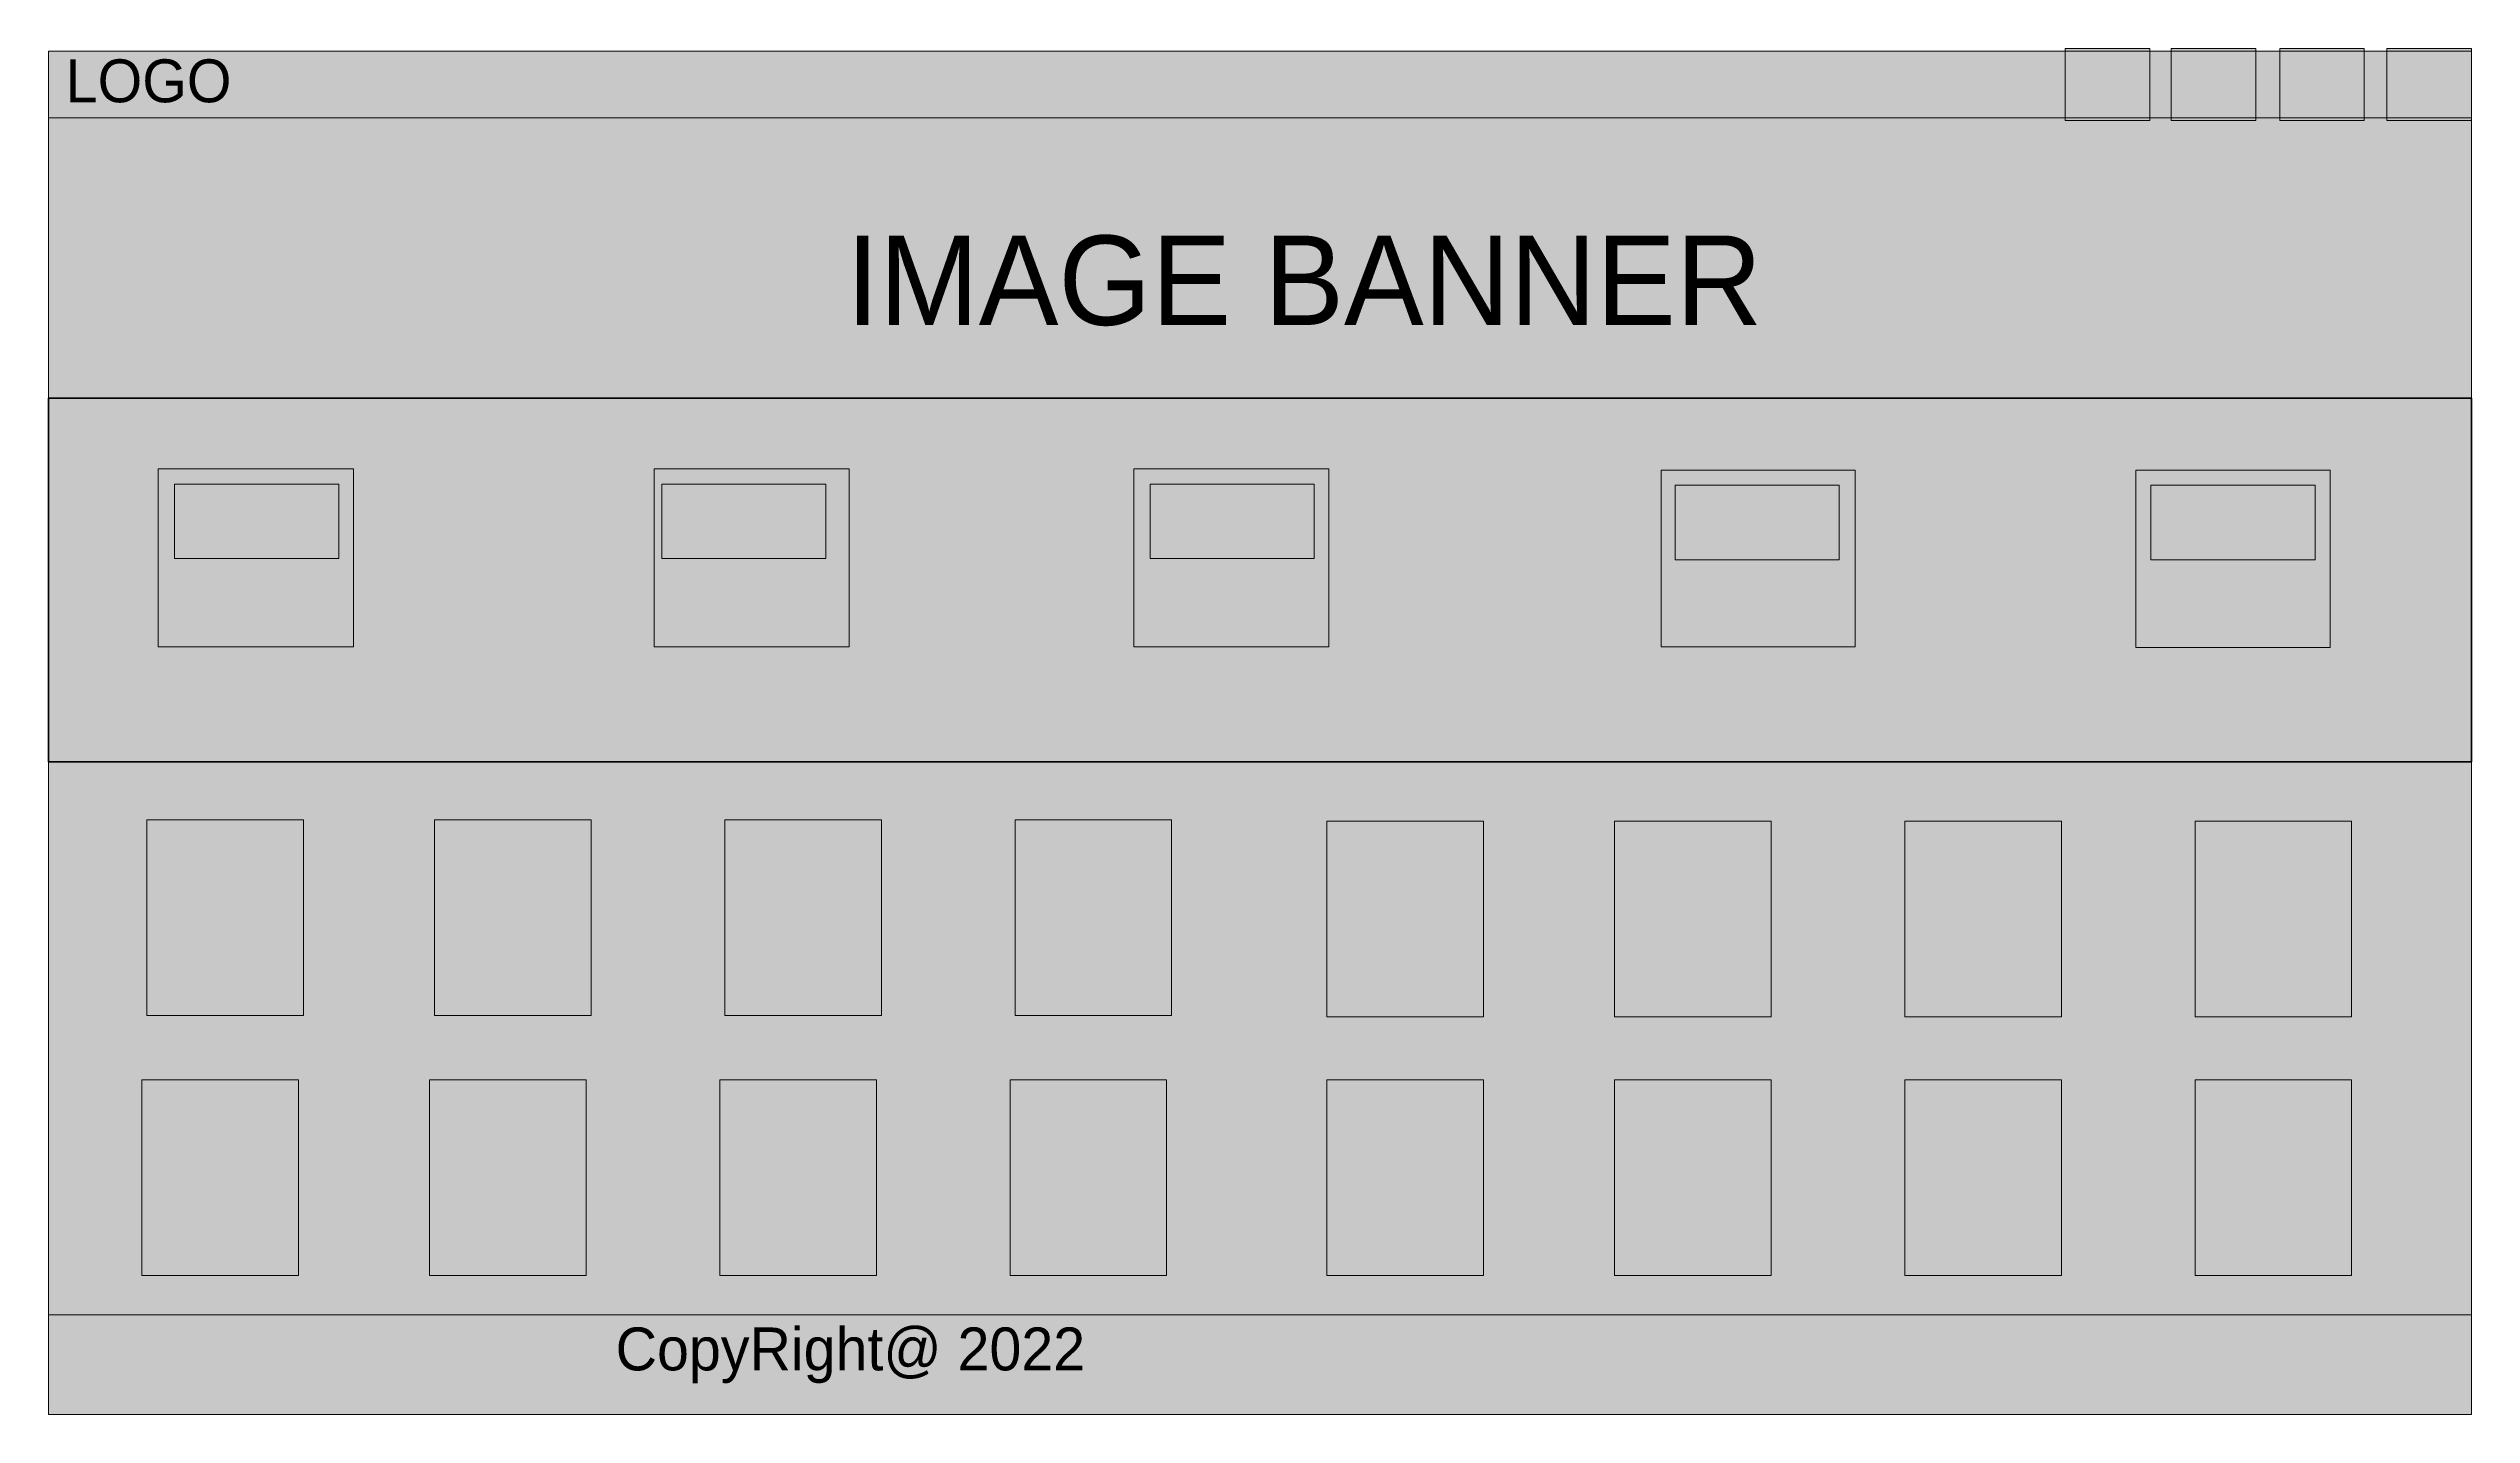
# Model space of a CAD drawing. Extents: x 0 to 1920, y -1080 to 2.
import ezdxf

# ---------------------------------------------------------------- set-up
doc = ezdxf.new("R2010")
doc.units = 0
doc.header["$MEASUREMENT"] = 0
doc.layers.add('Layer 1', color=7, linetype='Continuous', lineweight=0)

msp = doc.modelspace()

# ---------------------------------------------------------------- hatches: boundary and pattern name
at = {"layer": 'Layer 1', "true_color": 0x313332, "transparency": 33554687}
h = msp.add_hatch(color=250, dxfattribs=at)
h.dxf.hatch_style = 2
h.paths.add_polyline_path([(1920, -53), (0, -53), (0, 0), (1920, 0)])
at = {"layer": 'Layer 1', "true_color": 0xd8e561, "transparency": 33554687}
h = msp.add_hatch(color=53, dxfattribs=at)
h.dxf.hatch_style = 2
h.paths.add_polyline_path([(1665, -55), (1598, -55), (1598, 2), (1665, 2)])
h = msp.add_hatch(color=53, dxfattribs=at)
h.dxf.hatch_style = 2
h.paths.add_polyline_path([(1749, -55), (1682, -55), (1682, 2), (1749, 2)])
h = msp.add_hatch(color=53, dxfattribs=at)
h.dxf.hatch_style = 2
h.paths.add_polyline_path([(1835, -55), (1768, -55), (1768, 2), (1835, 2)])
h = msp.add_hatch(color=53, dxfattribs=at)
h.dxf.hatch_style = 2
h.paths.add_polyline_path([(1920, -55), (1853, -55), (1853, 2), (1920, 2)])
at = {"layer": 'Layer 1', "true_color": 0x000000, "transparency": 33554687}
h = msp.add_hatch(color=18, dxfattribs=at)
h.dxf.hatch_style = 2
h.paths.add_polyline_path([(1920, -275), (0, -275), (0, -53), (1920, -53)])
h = msp.add_hatch(color=18, dxfattribs=at)
h.dxf.hatch_style = 2
h.paths.add_polyline_path([(1920, -563), (0, -563), (0, -275), (1920, -275)])
at = {"layer": 'Layer 1', "true_color": 0x313332, "transparency": 33554687}
h = msp.add_hatch(color=250, dxfattribs=at)
h.dxf.hatch_style = 2
h.paths.add_polyline_path([(241.6, -472), (87, -472), (87, -331), (241.6, -331)])
at = {"layer": 'Layer 1', "true_color": 0xd8e561, "transparency": 33554687}
h = msp.add_hatch(color=53, dxfattribs=at)
h.dxf.hatch_style = 2
h.paths.add_polyline_path([(230, -402), (100, -402), (100, -343), (230, -343)])
at = {"layer": 'Layer 1', "true_color": 0x313332, "transparency": 33554687}
h = msp.add_hatch(color=250, dxfattribs=at)
h.dxf.hatch_style = 2
h.paths.add_polyline_path([(634.4, -472), (479.9, -472), (479.9, -331), (634.4, -331)])
at = {"layer": 'Layer 1', "true_color": 0xd8e561, "transparency": 33554687}
h = msp.add_hatch(color=53, dxfattribs=at)
h.dxf.hatch_style = 2
h.paths.add_polyline_path([(616, -402), (486, -402), (486, -343), (616, -343)])
at = {"layer": 'Layer 1', "true_color": 0x313332, "transparency": 33554687}
h = msp.add_hatch(color=250, dxfattribs=at)
h.dxf.hatch_style = 2
h.paths.add_polyline_path([(1014.6, -472), (860, -472), (860, -331), (1014.6, -331)])
at = {"layer": 'Layer 1', "true_color": 0xd8e561, "transparency": 33554687}
h = msp.add_hatch(color=53, dxfattribs=at)
h.dxf.hatch_style = 2
h.paths.add_polyline_path([(1003, -402), (873, -402), (873, -343), (1003, -343)])
at = {"layer": 'Layer 1', "true_color": 0x313332, "transparency": 33554687}
h = msp.add_hatch(color=250, dxfattribs=at)
h.dxf.hatch_style = 2
h.paths.add_polyline_path([(1431.5, -472), (1278, -472), (1278, -332), (1431.5, -332)])
at = {"layer": 'Layer 1', "true_color": 0xd8e561, "transparency": 33554687}
h = msp.add_hatch(color=53, dxfattribs=at)
h.dxf.hatch_style = 2
h.paths.add_polyline_path([(1419, -403), (1289, -403), (1289, -344), (1419, -344)])
at = {"layer": 'Layer 1', "true_color": 0x313332, "transparency": 33554687}
h = msp.add_hatch(color=250, dxfattribs=at)
h.dxf.hatch_style = 2
h.paths.add_polyline_path([(1808, -472.5), (1654, -472.5), (1654, -332), (1808, -332)])
at = {"layer": 'Layer 1', "true_color": 0xd8e561, "transparency": 33554687}
h = msp.add_hatch(color=53, dxfattribs=at)
h.dxf.hatch_style = 2
h.paths.add_polyline_path([(1796, -403), (1666, -403), (1666, -344), (1796, -344)])
at = {"layer": 'Layer 1', "true_color": 0x000000, "transparency": 33554687}
h = msp.add_hatch(color=18, dxfattribs=at)
h.dxf.hatch_style = 2
h.paths.add_polyline_path([(1920, -1001), (0, -1001), (0, -563), (1920, -563)])
at = {"layer": 'Layer 1', "true_color": 0xd8e561, "transparency": 33554687}
h = msp.add_hatch(color=53, dxfattribs=at)
h.dxf.hatch_style = 2
h.paths.add_polyline_path([(202, -764), (78, -764), (78, -609), (202, -609)])
h = msp.add_hatch(color=53, dxfattribs=at)
h.dxf.hatch_style = 2
h.paths.add_polyline_path([(430, -764), (306, -764), (306, -609), (430, -609)])
h = msp.add_hatch(color=53, dxfattribs=at)
h.dxf.hatch_style = 2
h.paths.add_polyline_path([(660, -764), (536, -764), (536, -609), (660, -609)])
h = msp.add_hatch(color=53, dxfattribs=at)
h.dxf.hatch_style = 2
h.paths.add_polyline_path([(890, -764), (766, -764), (766, -609), (890, -609)])
h = msp.add_hatch(color=53, dxfattribs=at)
h.dxf.hatch_style = 2
h.paths.add_polyline_path([(1137, -765), (1013, -765), (1013, -610), (1137, -610)])
h = msp.add_hatch(color=53, dxfattribs=at)
h.dxf.hatch_style = 2
h.paths.add_polyline_path([(1365, -765), (1241, -765), (1241, -610), (1365, -610)])
h = msp.add_hatch(color=53, dxfattribs=at)
h.dxf.hatch_style = 2
h.paths.add_polyline_path([(1595, -765), (1471, -765), (1471, -610), (1595, -610)])
h = msp.add_hatch(color=53, dxfattribs=at)
h.dxf.hatch_style = 2
h.paths.add_polyline_path([(1825, -765), (1701, -765), (1701, -610), (1825, -610)])
h = msp.add_hatch(color=53, dxfattribs=at)
h.dxf.hatch_style = 2
h.paths.add_polyline_path([(198, -970), (74, -970), (74, -815), (198, -815)])
h = msp.add_hatch(color=53, dxfattribs=at)
h.dxf.hatch_style = 2
h.paths.add_polyline_path([(426, -970), (302, -970), (302, -815), (426, -815)])
h = msp.add_hatch(color=53, dxfattribs=at)
h.dxf.hatch_style = 2
h.paths.add_polyline_path([(656, -970), (532, -970), (532, -815), (656, -815)])
h = msp.add_hatch(color=53, dxfattribs=at)
h.dxf.hatch_style = 2
h.paths.add_polyline_path([(886, -970), (762, -970), (762, -815), (886, -815)])
h = msp.add_hatch(color=53, dxfattribs=at)
h.dxf.hatch_style = 2
h.paths.add_polyline_path([(1137, -970), (1013, -970), (1013, -815), (1137, -815)])
h = msp.add_hatch(color=53, dxfattribs=at)
h.dxf.hatch_style = 2
h.paths.add_polyline_path([(1365, -970), (1241, -970), (1241, -815), (1365, -815)])
h = msp.add_hatch(color=53, dxfattribs=at)
h.dxf.hatch_style = 2
h.paths.add_polyline_path([(1595, -970), (1471, -970), (1471, -815), (1595, -815)])
h = msp.add_hatch(color=53, dxfattribs=at)
h.dxf.hatch_style = 2
h.paths.add_polyline_path([(1825, -970), (1701, -970), (1701, -815), (1825, -815)])
at = {"layer": 'Layer 1', "true_color": 0x313332, "transparency": 33554687}
h = msp.add_hatch(color=250, dxfattribs=at)
h.dxf.hatch_style = 2
h.paths.add_polyline_path([(1920, -1080), (0, -1080), (0, -1001), (1920, -1001)])

# ---------------------------------------------------------------- linework, layer by layer
at = {"layer": 'Layer 1'}
for points in [[(1920, -53), (0, -53), (0, 0), (1920, 0)], [(1665, -55), (1598, -55), (1598, 2), (1665, 2)], [(1749, -55), (1682, -55), (1682, 2), (1749, 2)], [(1835, -55), (1768, -55), (1768, 2), (1835, 2)], [(1920, -55), (1853, -55), (1853, 2), (1920, 2)], [(1920, -275), (0, -275), (0, -53), (1920, -53)], [(241.6, -472), (87, -472), (87, -331), (241.6, -331)], [(230, -402), (100, -402), (100, -343), (230, -343)], [(634.4, -472), (479.9, -472), (479.9, -331), (634.4, -331)], [(616, -402), (486, -402), (486, -343), (616, -343)], [(1014.6, -472), (860, -472), (860, -331), (1014.6, -331)], [(1003, -402), (873, -402), (873, -343), (1003, -343)], [(1431.5, -472), (1278, -472), (1278, -332), (1431.5, -332)], [(1419, -403), (1289, -403), (1289, -344), (1419, -344)], [(1808, -472.5), (1654, -472.5), (1654, -332), (1808, -332)], [(1796, -403), (1666, -403), (1666, -344), (1796, -344)], [(1920, -1001), (0, -1001), (0, -563), (1920, -563)], [(202, -764), (78, -764), (78, -609), (202, -609)], [(430, -764), (306, -764), (306, -609), (430, -609)], [(660, -764), (536, -764), (536, -609), (660, -609)], [(890, -764), (766, -764), (766, -609), (890, -609)], [(1137, -765), (1013, -765), (1013, -610), (1137, -610)], [(1365, -765), (1241, -765), (1241, -610), (1365, -610)], [(1595, -765), (1471, -765), (1471, -610), (1595, -610)], [(1825, -765), (1701, -765), (1701, -610), (1825, -610)], [(198, -970), (74, -970), (74, -815), (198, -815)], [(426, -970), (302, -970), (302, -815), (426, -815)], [(656, -970), (532, -970), (532, -815), (656, -815)], [(886, -970), (762, -970), (762, -815), (886, -815)], [(1137, -970), (1013, -970), (1013, -815), (1137, -815)], [(1365, -970), (1241, -970), (1241, -815), (1365, -815)], [(1595, -970), (1471, -970), (1471, -815), (1595, -815)], [(1825, -970), (1701, -970), (1701, -815), (1825, -815)], [(1920, -1080), (0, -1080), (0, -1001), (1920, -1001)]]:
    msp.add_lwpolyline(points, close=True, dxfattribs=at)
at = {"layer": 'Layer 1', "color": 250, "lineweight": 211, "true_color": 0x313332}
msp.add_lwpolyline([(1920, -563), (0, -563), (0, -275), (1920, -275)], close=True, dxfattribs=at)

# ---------------------------------------------------------------- texts
at = {"layer": 'Layer 1', "char_height": 0.2, "attachment_point": 7}
for s, insert in [('\\C53;\\c6415832;\\FMyriad Pro|b0|i0|c1;\\H33.984000;\\W1.000000;LOGO', (13.7, -41.1)), ('\\C53;\\c6415832;\\FMyriad Pro|b0|i0|c1;\\H70.800000;\\W1.000000;IMAGE BANNER', (632, -218)), ('\\C53;\\c6415832;\\FMyriad Pro|b0|i0|c1;\\H33.984000;\\W1.000000;^I^I^I^I^I^I^I^ICopyRight@ 2022', (443, -1055.3))]:
    msp.add_mtext(s, dxfattribs=dict(at, insert=insert))

doc.saveas('drawing.dxf')
